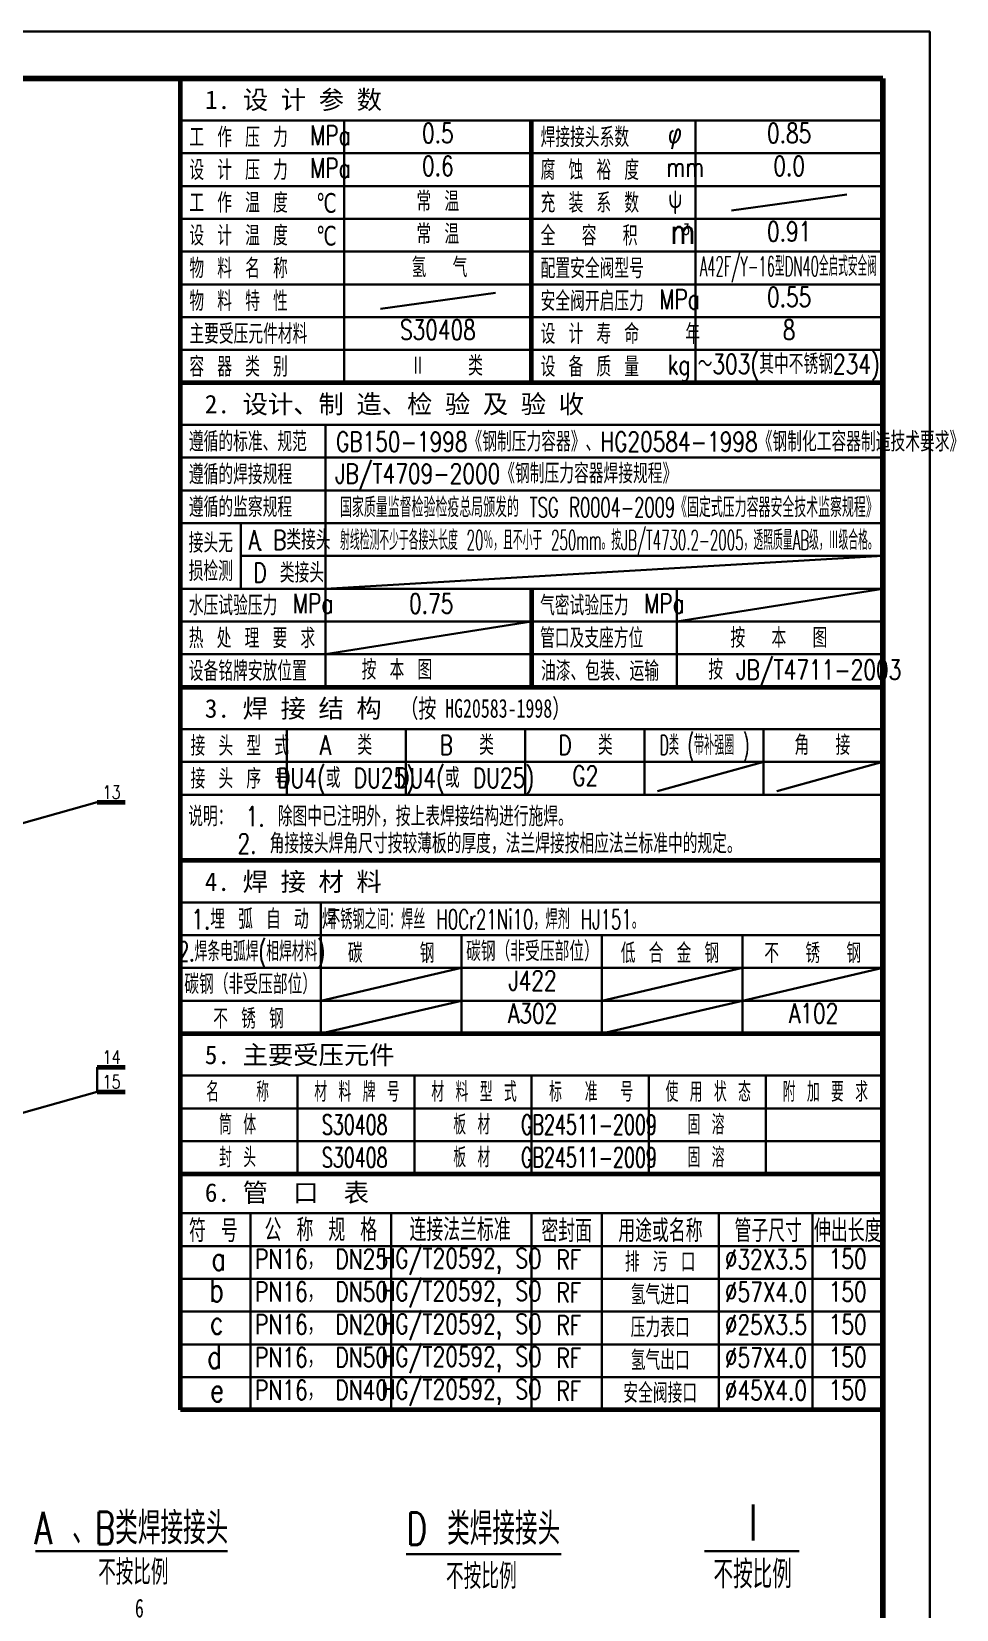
# Model space of a CAD drawing. Extents: x 5881 to 20274, y 0 to 5940.
# Drawn here: x 18299 to 20274, y 2570 to 5940 of the extents above; entities that cross this region are included whole.
import ezdxf
from ezdxf.enums import TextEntityAlignment as Align

# ---------------------------------------------------------------- set-up
doc = ezdxf.new("R2010")
doc.units = 0
doc.header["$LTSCALE"] = 100
doc.linetypes.add('XX-S', pattern=[0.5, 0.3, -0.2])
for name, color, linetype, lineweight in [('A 粗实线', 7, 'CONTINUOUS', 60), ('B 细实线', 4, 'CONTINUOUS', 30), ('C 文 字', 2, 'CONTINUOUS', 30), ('F 短虚线', 6, 'XX-S', 40)]:
    doc.layers.add(name, color=color, linetype=linetype, lineweight=lineweight)
doc.styles.add('HZTXT', font='TXT.SHX', dxfattribs={"width": 0.75, "bigfont": 'HZTXT'})
doc.styles.add('ROMANC', font='romanc', dxfattribs={"width": 0.7, "height": 6})
doc.styles.add('TXT', font='txt', dxfattribs={"width": 0.7})
doc.styles.add('标题中文', font='SimSun.ttf', dxfattribs={"width": 0.7})

msp = doc.modelspace()

# ---------------------------------------------------------------- linework, layer by layer
at = {"layer": 'A 粗实线', "color": 5, "lineweight": 120}
for p, q in [((20117, 5840), (16262, 5840)), ((20117, 100), (20117, 5840))]:
    msp.add_line(p, q, dxfattribs=at)
at = {"layer": 'A 粗实线'}
for p, q in [((18617, 2996), (18617, 5840)), ((19367, 5190), (19367, 5750)), ((20117, 5190), (18617, 5190)), ((19367, 4750), (19367, 4540)), ((18617, 4540), (20117, 4540)), ((18439.4, 4294.1), (18499.5, 4294.1)), ((18617, 4170), (20117, 4170)), ((18617, 3800), (20117, 3800)), ((18439.4, 3728.3), (18499.5, 3728.3)), ((18439.4, 3675.7), (18499.5, 3675.7)), ((18617, 3500), (20117, 3500)), ((20117, 2996), (18617, 2996))]:
    msp.add_line(p, q, dxfattribs=at)
at = {"layer": 'B 细实线'}
for p, q in [((20217, 5940), (16012, 5940)), ((20217, 0), (20217, 5940)), ((18617, 5750), (20117, 5750)), ((18967, 5750), (18967, 5190)), ((19717, 5190), (19717, 5750)), ((18617, 5680), (20117, 5680)), ((18617, 5610), (20117, 5610)), ((19794.1, 5557.9), (20039.9, 5592.1)), ((18617, 5540), (20117, 5540)), ((18617, 5470), (20117, 5470)), ((18617, 5400), (20117, 5400)), ((19044.1, 5347.9), (19289.9, 5382.1)), ((18617, 5330), (20117, 5330)), ((18617, 5260), (20117, 5260)), ((18617, 5100), (20117, 5100)), ((18927, 4540), (18927, 5100)), ((18617, 5030), (20117, 5030)), ((18617, 4960), (20117, 4960)), ((18617, 4890), (20117, 4890)), ((18745.8, 4890), (18745.8, 4750)), ((18745.8, 4820), (20117, 4820)), ((18786.1, 4835.8), (18789, 4830.9)), ((18927, 4750), (20117, 4820)), ((18617, 4750), (20117, 4750)), ((19677, 4680), (20117, 4750)), ((19677, 4540), (19677, 4750)), ((18617, 4680), (20117, 4680)), ((18927, 4610), (19367, 4680)), ((18617, 4610), (20117, 4610)), ((18617, 4450), (20117, 4450)), ((18844.1, 4450), (18844.1, 4310)), ((19098.6, 4310), (19098.6, 4450)), ((19353.2, 4450), (19353.2, 4310)), ((19607.7, 4310), (19607.7, 4450)), ((19862.2, 4450), (19862.2, 4310)), ((18617, 4380), (20117, 4380)), ((19636, 4317.8), (19862.5, 4380.1)), ((19890.5, 4317.8), (20117, 4380.1)), ((17831.3, 4122.3), (18439.4, 4294.1)), ((18617, 4310), (20117, 4310)), ((18617, 4080), (20117, 4080)), ((18917, 3800), (18917, 4080)), ((18617, 4010), (20117, 4010)), ((19217, 3800), (19217, 4010)), ((19517, 3800), (19517, 4010)), ((19817, 3800), (19817, 4010)), ((18617, 3940), (20117, 3940)), ((18917, 3870), (19217, 3940)), ((19517, 3870), (19817, 3940)), ((19817, 3870), (20117, 3940)), ((20117, 3870), (18617, 3870)), ((18917, 3800), (19217, 3870)), ((19517, 3800), (19817, 3870)), ((18439.4, 3675.7), (18439.4, 3728.3)), ((18617, 3710), (20117, 3710)), ((18867, 3640), (18867, 3710)), ((19117, 3500), (19117, 3710)), ((19367, 3500), (19367, 3710)), ((19617, 3500), (19617, 3710)), ((19867, 3500), (19867, 3710)), ((17827.7, 3502.9), (18439.4, 3675.7)), ((18617, 3640), (20117, 3640)), ((18867, 3500), (18867, 3640)), ((18617, 3570), (20117, 3570)), ((20117, 3416), (18617, 3416)), ((18767, 2996), (18767, 3416)), ((19067, 2996), (19067, 3416)), ((19367, 2996), (19367, 3416)), ((19517, 2996), (19517, 3416)), ((19767, 2996), (19767, 3416)), ((19967, 2996), (19967, 3416)), ((20117, 3346), (18617, 3346)), ((20117, 3276), (18617, 3276)), ((20117, 3206), (18617, 3206)), ((20117, 3136), (18617, 3136)), ((20117, 3066), (18617, 3066)), ((18307.5, 2694.5), (18717.7, 2694.5)), ((19098.9, 2687.7), (19430.3, 2687.7)), ((19736, 2694.4), (19938.2, 2694.4))]:
    msp.add_line(p, q, dxfattribs=at)

# ---------------------------------------------------------------- texts
at = {"layer": 'C 文 字', "style": '标题中文'}
for s, p in [('1. 设 计 参 数', (18669.7, 5774.5)), ('2. 设计、制 造、检 验 及 验 收', (18669.2, 5124.5)), ('3. 焊 接 结 构', (18669.2, 4474.5)), ('4. 焊 接 材 料', (18669.2, 4104.5)), ('5. 主要受压元件', (18669.2, 3734.5)), ('6. 管  口  表', (18669.2, 3440.5))]:
    msp.add_text(s, height=39.6, dxfattribs=at).set_placement(p)
at = {"layer": 'C 文 字'}
for s, height, style, width, p in [('工 作 压 力', 42, 'HZTXT', 0.75, (18636.2, 5693)), ('MPa', 42, 'HZTXT', 0.75, (18894, 5697.4)), ('焊接接头系数', 42, 'HZTXT', 0.75, (19386.2, 5693)), ('φ', 42, 'HZTXT', 0.75, (19658.3, 5702.7)), ('设 计 压 力', 42, 'HZTXT', 0.75, (18636.2, 5623)), ('MPa', 42, 'HZTXT', 0.75, (18894, 5627.4)), ('腐 蚀 裕 度', 42, 'HZTXT', 0.75, (19386.2, 5623)), ('mm', 42, 'HZTXT', 0.75, (19654.4, 5629.4)), ('工 作 温 度', 42, 'HZTXT', 0.75, (18636.2, 5553)), ('℃', 42, 'HZTXT', 0.75, (18906.9, 5553)), ('充 装 系 数', 42, 'HZTXT', 0.75, (19386.2, 5553)), ('ψ', 42, 'HZTXT', 0.75, (19658.3, 5562.7)), ('设 计 温 度', 42, 'HZTXT', 0.75, (18636.2, 5483)), ('全  容  积', 42, 'HZTXT', 0.75, (19386.2, 5483)), ('3', 23.5, 'HZTXT', 0.75, (19689.3, 5506)), ('℃', 42, 'HZTXT', 0.75, (18906.9, 5483)), ('m', 54.6, 'HZTXT', 0.75, (19663.3, 5486.4)), ('配置安全阀型号', 42, 'HZTXT', 0.75, (19386.2, 5413)), ('物 料 名 称', 42, 'HZTXT', 0.75, (18636.2, 5413)), ('物 料 特 性', 42, 'HZTXT', 0.75, (18636.2, 5343)), ('安全阀开启压力', 42, 'HZTXT', 0.75, (19386.2, 5343)), ('MPa', 42, 'HZTXT', 0.75, (19639.5, 5347.4)), ('主要受压元件材料', 42, 'HZTXT', 0.75, (18636.2, 5273)), ('设 计 寿 命   年  ', 42, 'HZTXT', 0.75, (19386.2, 5273)), ('容 器 类 别', 42, 'HZTXT', 0.75, (18636.2, 5203)), ('设 备 质 量', 42, 'HZTXT', 0.75, (19386.2, 5203)), ('kg', 42, 'HZTXT', 0.75, (19657.2, 5207.4)), ('遵循的标准、规范', 42, 'HZTXT', 0.75, (18635.1, 5043)), ('GB150-1998《钢制压力容器》、HG20584-1998《钢制化工容器制造技术要求》', 42, 'HZTXT', 0.75, (18949.3, 5043)), ('JB/T4709-2000《钢制压力容器焊接规程》', 42, 'HZTXT', 0.75, (18947.6, 4974.9)), ('遵循的焊接规程', 42, 'HZTXT', 0.75, (18635.1, 4973)), ('遵循的监察规程', 42, 'HZTXT', 0.75, (18635.1, 4903)), ('接头无', 42, 'HZTXT', 0.75, (18634.7, 4826.9)), ('A B类接头', 42, 'HZTXT', 0.75, (18762.6, 4833)), ('损检测', 42, 'HZTXT', 0.75, (18634.7, 4766.3)), ('D 类接头', 42, 'HZTXT', 0.75, (18772.9, 4763)), ('水压试验压力', 42, 'HZTXT', 0.75, (18635, 4693)), ('MPa', 42, 'HZTXT', 0.75, (18857, 4697.4)), ('气密试验压力', 42, 'HZTXT', 0.75, (19385, 4693)), ('MPa', 42, 'HZTXT', 0.75, (19607, 4697.4)), ('热 处 理 要 求', 42, 'HZTXT', 0.75, (18635, 4623)), ('管口及支座方位', 42, 'HZTXT', 0.75, (19385, 4623.4)), ('设备铭牌安放位置', 42, 'HZTXT', 0.75, (18635, 4553)), ('按 本 图', 42, 'HZTXT', 0.75, (19004.1, 4555.8)), ('油漆、包装、运输', 42, 'HZTXT', 0.75, (19387, 4553)), ('按 JB/T4711-2003', 42, 'HZTXT', 0.75, (19744.3, 4555.8)), ('（按 HG20583-1998）', 40, '标题中文', 0.7, (19087, 4474.5)), ('接 头 型 式', 42, 'HZTXT', 0.75, (18638.8, 4393)), ('接 头 序 号', 42, 'HZTXT', 0.75, (18638.8, 4323)), ('说明： 1. 除图中已注明外，按上表焊接结构进行施焊。', 42, 'HZTXT', 0.75, (18633.8, 4242.6)), ('2. 角接接头焊角尺寸按较薄板的厚度，法兰焊接按相应法兰标准中的规定。', 42, 'HZTXT', 0.75, (18739, 4184.6)), ('1.埋 弧 自 动 焊', 42, 'HZTXT', 0.75, (18640.4, 4023)), ('a', 50, 'HZTXT', 0.75, (18683.8, 3294.1)), ('b', 50, 'HZTXT', 0.75, (18679.4, 3227)), ('c', 50, 'HZTXT', 0.75, (18680.3, 3157.6)), ('d', 50, 'HZTXT', 0.75, (18674.7, 3084.3)), ('e', 50, 'HZTXT', 0.75, (18680.8, 3012.9))]:
    msp.add_text(s, height=height, dxfattribs=dict(at, style=style, width=width)).set_placement(p)
at = {"layer": 'C 文 字', "style": 'HZTXT'}
for s, width, p in [('0.5', 0.75, (19166.8, 5702)), ('0.85', 0.75, (19916.8, 5702)), ('0.6', 0.75, (19166.8, 5632)), ('0.0', 0.75, (19916.8, 5632)), ('常 温', 0.75, (19166.8, 5556.1)), ('常 温', 0.75, (19166.8, 5486.2)), ('0.91', 0.75, (19916.8, 5492)), ('氢  气', 0.75, (19170.2, 5415.2)), ('0.55', 0.75, (19916.8, 5352)), ('S30408', 0.75, (19166.8, 5282)), ('8', 0.75, (19916.8, 5282)), ('～303(其中不锈钢234)', 0.75, (19916, 5208.8)), ('Ⅱ   类', 0.75, (19185.6, 5205)), ('0.75', 0.75, (19152.7, 4697.3)), ('按  本  图', 0.75, (19895, 4623.9)), ('A  类', 0.75, (18970.5, 4394.9)), ('B  类', 0.75, (19228.4, 4394.9)), ('D  类', 0.75, (19482.1, 4394.9)), ('角  接', 0.75, (19987.8, 4394.9)), ('DU4(或 DU25)', 0.75, (18970.7, 4324.9)), ('DU4(或 DU25)', 0.75, (19225.2, 4324.9)), ('G2', 0.75, (19481.5, 4329.4)), ('2.焊条电弧焊(相焊材料)', 0.65, (18769.1, 3954.2)), ('碳    钢', 0.75, (19067.2, 3950.5)), ('碳钢（非受压部位）', 0.75, (19368.8, 3954.4)), ('低 合 金 钢', 0.75, (19662.4, 3950.5)), ('不  锈  钢', 0.75, (19967.2, 3950.5)), ('碳钢（非受压部位）', 0.75, (18767.2, 3884.1)), ('J422', 0.75, (19369.1, 3892)), ('不 锈 钢', 0.75, (18762.4, 3810.5)), ('A302', 0.75, (19369.1, 3822)), ('A102', 0.75, (19969.1, 3822)), ('名   称', 0.65, (18739.3, 3654.2)), ('材 料 牌 号', 0.65, (18994.1, 3654.2)), ('材 料 型 式', 0.65, (19244.1, 3654.2)), ('标  准  号', 0.65, (19494.1, 3654.2)), ('使 用 状 态', 0.65, (19744.1, 3654.2)), ('附 加 要 求', 0.65, (19994.1, 3654.2)), ('筒 体', 0.65, (18739.3, 3584.2)), ('S30408', 0.65, (18989.3, 3584.2)), ('板 材', 0.65, (19239.3, 3584.2)), ('GB24511-2009', 0.65, (19489.3, 3584.2)), ('固 溶', 0.65, (19739.3, 3584.2)), ('封 头', 0.65, (18739.3, 3514.2)), ('S30408', 0.65, (18989.3, 3514.2)), ('板 材', 0.65, (19239.3, 3514.2)), ('GB24511-2009', 0.65, (19489.3, 3514.2)), ('固 溶', 0.65, (19739.3, 3514.2)), ('PN16， DN25', 0.75, (18918.4, 3297.5)), ('HG/T20592, SO', 0.75, (19217.5, 3298.8)), ('RF', 0.75, (19446.1, 3295.7)), ('排 污 口', 0.75, (19641.6, 3291)), ('%%C32X3.5', 0.75, (19867.3, 3296.8)), ('150', 0.75, (20042, 3297.8)), ('PN16， DN50', 0.75, (18918.4, 3227.5)), ('HG/T20592, SO', 0.75, (19217.5, 3228.8)), ('150', 0.75, (20042, 3227.8)), ('RF', 0.75, (19446.1, 3225.7)), ('氢气进口', 0.75, (19641.6, 3221)), ('%%C57X4.0', 0.75, (19867.3, 3226.8)), ('HG/T20592, SO', 0.75, (19217.5, 3158.8)), ('PN16， DN20', 0.75, (18918.4, 3157.5)), ('RF', 0.75, (19446.1, 3155.7)), ('压力表口', 0.75, (19641.6, 3151)), ('%%C25X3.5', 0.75, (19867.3, 3156.8)), ('150', 0.75, (20042, 3157.8)), ('HG/T20592, SO', 0.75, (19217.5, 3088.8)), ('PN16， DN50', 0.75, (18918.4, 3087.5)), ('RF', 0.75, (19446.1, 3085.7)), ('氢气出口', 0.75, (19641.6, 3081)), ('%%C57X4.0', 0.75, (19867.3, 3086.8)), ('150', 0.75, (20042, 3087.8)), ('HG/T20592, SO', 0.75, (19217.5, 3018.8)), ('PN16， DN40', 0.75, (18918.4, 3017.5)), ('RF', 0.75, (19446.1, 3015.7)), ('安全阀接口', 0.75, (19641.6, 3011)), ('%%C45X4.0', 0.75, (19867.3, 3016.8)), ('150', 0.75, (20042, 3017.8))]:
    msp.add_text(s, height=42, dxfattribs=dict(at, width=width)).set_placement(p, align=Align.CENTER)
for s, width, p, p2 in [('A42F/Y-16型DN40全启式安全阀', 0.593063, (19726, 5417.7), (20104, 5417.7)), ('国家质量监督检验检疫总局颁发的 TSG R0004-2009《固定式压力容器安全技术监察规程》', 0.665468, (18958, 4902.7), (20106, 4902.7)), ('射线检测不少于各接头长度 20％，且不小于 250mm。按JB/T4730.2-2005，透照质量AB级，Ⅲ级合格。', 0.573181, (18958, 4832.7), (20106, 4832.7)), ('D类 (带补强圈 )', 0.593882, (19640.6, 4394.9), (19831.8, 4394.9)), ('不锈钢之间：焊丝 H0Cr21Ni10，焊剂 HJ151。', 0.760165, (18932.4, 4022.7), (19607, 4022.7))]:
    msp.add_text(s, height=42, dxfattribs=dict(at, width=width)).set_placement(p, p2, align=Align.FIT)
at = {"layer": 'C 文 字'}
for s, height, style, width, p in [('13', 28.23, 'ROMANC', 0.8, (18470.1, 4315.3)), ('14', 28.23, 'ROMANC', 0.8, (18470.1, 3749.5)), ('15', 28.23, 'ROMANC', 0.8, (18470.1, 3696.9)), ('符 号', 48, 'HZTXT', 0.75, (18687.6, 3381)), ('公 称 规 格', 48, 'HZTXT', 0.75, (18917, 3382.7)), ('连接法兰标准', 48, 'HZTXT', 0.75, (19214.3, 3383)), ('密封面', 48, 'HZTXT', 0.75, (19442, 3381)), ('用途或名称', 48, 'HZTXT', 0.75, (19642, 3381)), ('管子尺寸', 48, 'HZTXT', 0.75, (19872.2, 3381)), ('伸出长度', 48, 'HZTXT', 0.75, (20042, 3381))]:
    msp.add_text(s, height=height, dxfattribs=dict(at, style=style, width=width)).set_placement(p, align=Align.MIDDLE)
at = {"layer": 'C 文 字', "style": 'HZTXT', "width": 0.7}
for height, p in [(53.56, (18441.6, 2649.3)), (53.99, (19184.2, 2640.7)), (59.77, (19755.3, 2644.6))]:
    msp.add_text('不按比例', height=height, dxfattribs=at).set_placement(p, align=Align.MIDDLE_LEFT)
at = {"layer": 'C 文 字', "style": 'TXT', "width": 0.7}
msp.add_text('6', height=40, dxfattribs=at).set_placement((18529.5, 2572.6), align=Align.MIDDLE_CENTER)
at = {"layer": 'F 短虚线', "style": 'HZTXT', "width": 0.7}
for s, height, p in [('A 、B类焊接接头', 69, (18512.6, 2746.9)), ('D 类焊接接头', 69, (19264, 2745.6)), ('I', 77, (19840.3, 2755.3))]:
    msp.add_text(s, height=height, dxfattribs=at).set_placement(p, align=Align.MIDDLE)

doc.saveas('drawing.dxf')
